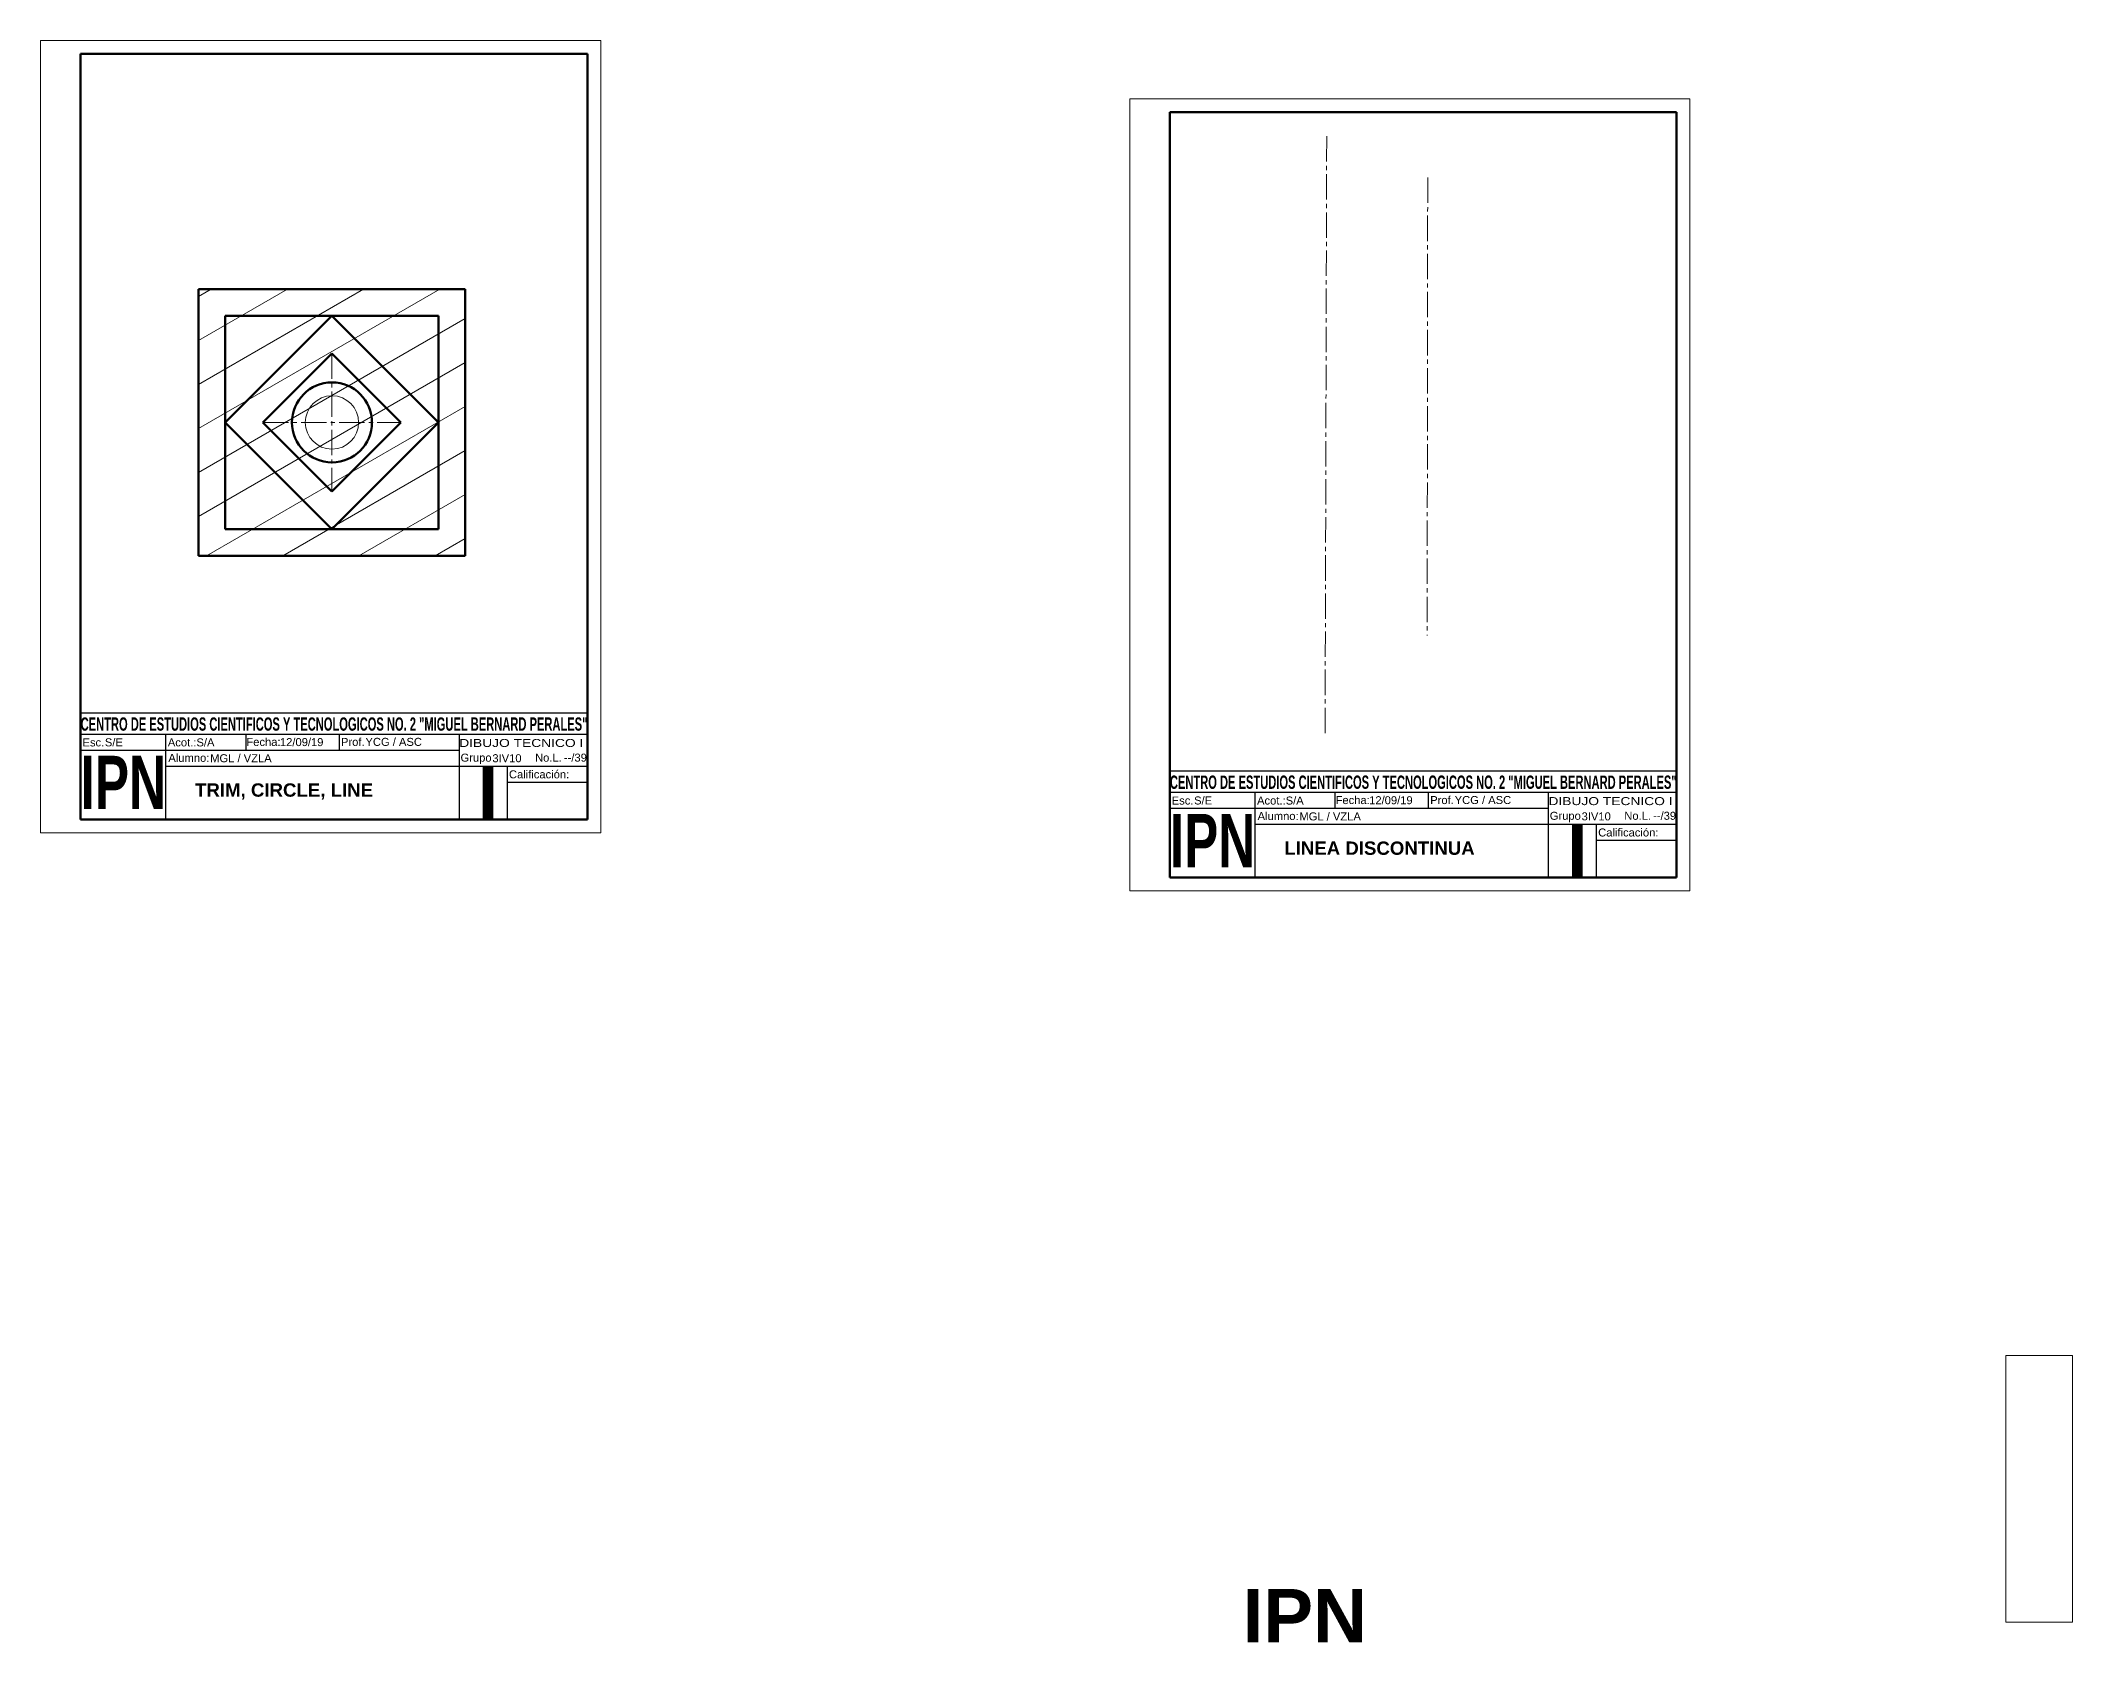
# Model space of a CAD drawing. Header units: millimetres. Extents: x 2447 to 4290, y 1220 to 2762.
# Drawn here: x 2447 to 3209, y 1404 to 2004 of the extents above; entities that cross this region are included whole.
import ezdxf
from ezdxf.enums import TextEntityAlignment as Align

# ---------------------------------------------------------------- set-up
doc = ezdxf.new("R2010")
doc.units = ezdxf.units.MM
doc.header["$LTSCALE"] = 0.5
doc.linetypes.add('CENTER2', pattern=[28.575, 19.05, -3.175, 3.175, -3.175])
for name, color, linetype, lineweight in [('Cuadro de Datos', 5, 'Continuous', 30), ('Linea Continua Gruesa', 4, 'Continuous', 70), ('Linea Continua Mediana', 5, 'Continuous', 50), ('Línea Continua Fina', 1, 'Continuous', 5), ('Línea de Ejes', 6, 'CENTER2', 5), ('Margen', 4, 'Continuous', 70)]:
    doc.layers.add(name, color=color, linetype=linetype, lineweight=lineweight)
doc.layers.add('Texto', color=1, linetype='Continuous')
doc.layers.add('Texto Títulos', color=1, linetype='Continuous')
doc.styles.add('IPN', font='', dxfattribs={"height": 20})
doc.styles.add('TEXT', font='arial.ttf', dxfattribs={"height": 3})
doc.styles.add('TÍTULO', font='', dxfattribs={"height": 5})
doc.styles.get('IPN').set_extended_font_data('Arial', bold=True)
doc.styles.get('TÍTULO').set_extended_font_data('Arial', bold=True)

# ---------------------------------------------------------------- blocks, each defined once
blk = doc.blocks.new('Cuadro de Datos Hoja A4')
at = {"layer": 'Cuadro de Datos'}
for p, q in [((15, 45), (205, 45)), ((15, 5), (15, 45)), ((205, 45), (205, 5)), ((15, 37), (205, 37)), ((15, 31), (157, 31)), ((47, 5), (47, 37)), ((77, 31), (77, 37)), ((112, 31), (112, 37)), ((157, 5), (157, 37)), ((47, 25), (205, 25)), ((175, 5), (175, 25)), ((175, 19), (205, 19)), ((205, 5), (15, 5))]:
    blk.add_line(p, q, dxfattribs=at)
at = {"layer": 'Línea Continua Fina'}
for p, q in [((0, 297), (210, 297)), ((0, 0), (0, 297)), ((210, 297), (210, 0)), ((210, 0), (0, 0))]:
    blk.add_line(p, q, dxfattribs=at)
at = {"layer": 'Margen'}
for p, q in [((15, 292), (205, 292)), ((15, 5), (15, 292)), ((205, 292), (205, 5)), ((205, 5), (15, 5))]:
    blk.add_line(p, q, dxfattribs=at)
at = {"layer": 'Línea Continua Fina', "color": 0}
for s, height, style, width, p, p2 in [('CENTRO DE ESTUDIOS CIENTIFICOS Y TECNOLOGICOS NO. 2 "MIGUEL BERNARD PERALES"', 5, 'TÍTULO', 0.597732, (15, 38.28), (205, 38.28)), ('DIBUJO TECNICO I', 3, 'TEXT', 1.23367, (156.95, 32.18), (203.48, 32.18)), ('IPN', 20, 'IPN', 0.687053, (15, 8.88), (47, 8.88))]:
    blk.add_text(s, height=height, dxfattribs=dict(at, style=style, width=width)).set_placement(p, p2, align=Align.FIT)
at = {"layer": 'Línea Continua Fina', "color": 0, "style": 'TEXT'}
for s, p in [('Esc.', (15.69, 32.39)), ('Acot.:', (47.69, 32.39)), ('Fecha:', (77.14, 32.57)), ('Prof. ', (112.61, 32.57)), ('Grupo              No.L.      ', (157.43, 26.68)), ('Calificación:', (175.59, 20.42))]:
    blk.add_text(s, height=3, dxfattribs=at).set_placement(p)
at = {"layer": 'Línea Continua Fina', "color": 0, "insert": (163.88, 24.97), "char_height": 20, "attachment_point": 1, "style": 'IPN'}
blk.add_mtext_dynamic_manual_height_columns('I', width=18, gutter_width=15, heights=[0], dxfattribs=at)
at = {"layer": 'Texto', "color": 0, "style": 'TEXT'}
blk.add_text('Alumno:', height=3, dxfattribs=at).set_placement((47.89, 26.59))
at = {"layer": 'Texto'}
for tag, p, height, style in [('ESC', (24.08, 32.42), 3, 'TEXT'), ('ACOT', (58.42, 32.39), 3, 'TEXT'), ('FECHA', (89.72, 32.51), 3, 'TEXT'), ('PROF', (121.78, 32.59), 3, 'TEXT'), ('ALUMNO', (63.56, 26.45), 3, 'TEXT'), ('GRUPO', (169.37, 26.46), 3, 'TEXT'), ('NO', (196.19, 26.69), 3, 'TEXT'), ('CUADRODEREFERENCIAS', (57.89, 13.54), 5, 'TÍTULO')]:
    blk.add_attdef(tag, p, '', height=height, dxfattribs=dict(at, style=style))

msp = doc.modelspace()

# ---------------------------------------------------------------- hatches: boundary and pattern name
at = {"layer": 'Línea Continua Fina'}
h = msp.add_hatch(dxfattribs=at)
h.set_pattern_fill('LINE', color=256, scale=4.5, angle=30)
h.set_pattern_definition([(30, (-194.65, 52.07), (-7.14375, 12.37334), [])])
h.paths.add_polyline_path([(2605.95, 1910.94), (2505.95, 1910.94), (2505.95, 1810.94), (2605.95, 1810.94)])

# ---------------------------------------------------------------- linework, layer by layer
at = {"layer": 'Linea Continua Gruesa'}
for p, q in [((2605.95, 1910.94), (2505.95, 1910.94)), ((2505.95, 1910.94), (2505.95, 1810.94)), ((2605.95, 1910.94), (2605.95, 1810.94)), ((2555.95, 1900.94), (2515.95, 1860.94)), ((2595.95, 1860.94), (2555.95, 1900.94)), ((2515.95, 1860.94), (2555.95, 1820.94)), ((2555.95, 1820.94), (2595.95, 1860.94)), ((2505.95, 1810.94), (2605.95, 1810.94))]:
    msp.add_line(p, q, dxfattribs=at)
at = {"layer": 'Linea Continua Mediana'}
for p, q in [((2595.95, 1900.94), (2515.95, 1900.94)), ((2515.95, 1900.94), (2515.95, 1820.94)), ((2595.95, 1900.94), (2595.95, 1820.94)), ((2555.95, 1886.8), (2530.09, 1860.94)), ((2581.81, 1860.94), (2555.95, 1886.8)), ((2555.95, 1835.08), (2530.09, 1860.94)), ((2555.95, 1835.08), (2581.81, 1860.94)), ((2515.95, 1820.94), (2595.95, 1820.94))]:
    msp.add_line(p, q, dxfattribs=at)
msp.add_circle((2555.95, 1860.94), 15, dxfattribs=at)
at = {"layer": 'Línea Continua Fina'}
msp.add_lwpolyline([(3183.5, 1411.13), (3208.5, 1411.13), (3208.5, 1511.13), (3183.5, 1511.13)], close=True, dxfattribs=at)
msp.add_circle((2555.95, 1860.94), 10, dxfattribs=at)
at = {"layer": 'Línea de Ejes'}
for p, q in [((2928.32, 1744.45), (2928.92, 1968.45)), ((2966.79, 1952.78), (2966.59, 1781.06)), ((2555.95, 1886.8), (2555.95, 1835.08)), ((2530.09, 1860.94), (2581.81, 1860.94))]:
    msp.add_line(p, q, dxfattribs=at)

# ---------------------------------------------------------------- block references
at = {"layer": 'Texto'}
for p, values in [((2446.72, 1707.09), {'CUADRODEREFERENCIAS': 'TRIM, CIRCLE, LINE ', 'NO': '--/39', 'GRUPO': '3IV10', 'PROF': 'YCG / ASC', 'ACOT': 'S/A', 'ESC': 'S/E', 'ALUMNO': 'MGL / VZLA', 'FECHA': '12/09/19'}), ((2855.12, 1685.29), {'CUADRODEREFERENCIAS': 'LINEA DISCONTINUA', 'NO': '--/39', 'GRUPO': '3IV10', 'PROF': 'YCG / ASC', 'ACOT': 'S/A', 'ESC': 'S/E', 'ALUMNO': 'MGL / VZLA', 'FECHA': '12/09/19'})]:
    msp.add_blockref('Cuadro de Datos Hoja A4', p, dxfattribs=at).add_auto_attribs(values)

# ---------------------------------------------------------------- texts
at = {"layer": 'Texto Títulos', "style": 'IPN'}
msp.add_text('IPN', height=20, dxfattribs=at).set_placement((2897.42, 1403.56))

doc.saveas('drawing.dxf')
